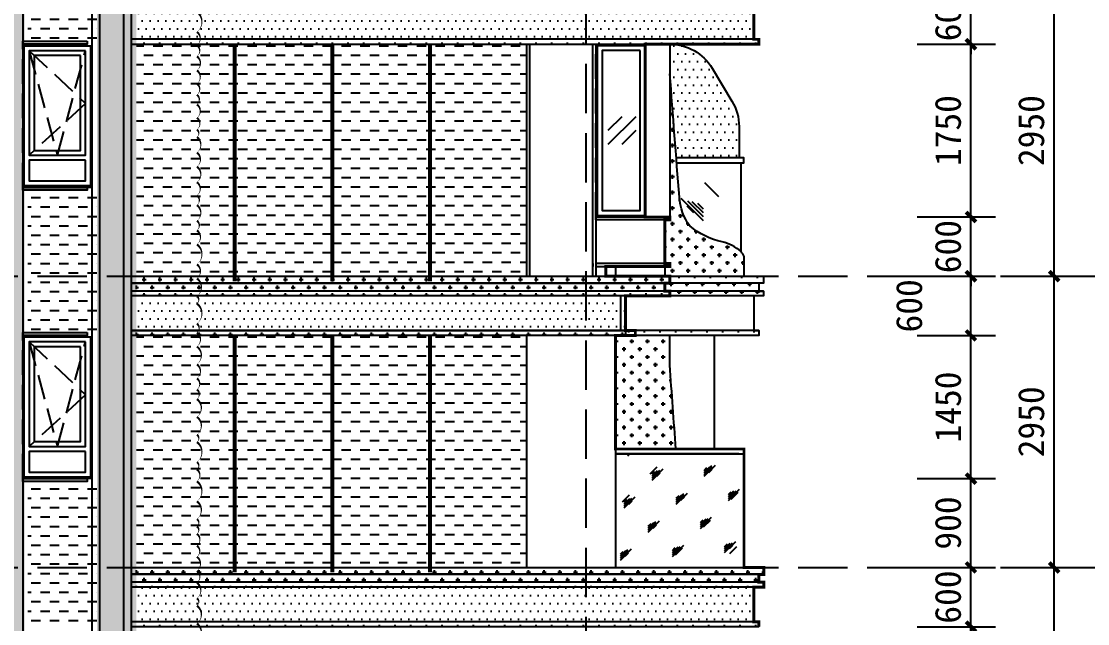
# Model space of a CAD drawing. Extents: x 646072 to 1012572, y -46617 to 16093.
# Drawn here: x 893252 to 904048, y -15472 to -9370 of the extents above; entities that cross this region are included whole.
import ezdxf

# ---------------------------------------------------------------- set-up
doc = ezdxf.new("R2010")
doc.units = 0
doc.header["$LTSCALE"] = 1000
doc.header["$MEASUREMENT"] = 0
for name, pattern in [('3#楼-HZS$0$3#楼-HZS$0$__DASH', [0.35, 0.25, -0.1]), ('3#楼-HZS$0$3#楼-HZS$0$DASH', [0.35, 0.25, -0.1]), ('3#楼-HZS$0$DOTE', [2.42, 2, -0.2, 0.02, -0.2]), ('DASH', [0.35, 0.25, -0.1])]:
    doc.linetypes.add(name, pattern=pattern)
doc.layers.get('Defpoints').update_dxf_attribs({"color": 4, "linetype": 'DASH'})
for name, color, linetype in [('3#楼-HZS$0$0-金属铝板（剖）', 7, 'Continuous'), ('3#楼-HZS$0$3#楼-HZS$0$00-看线', 251, 'Continuous'), ('3#楼-HZS$0$3#楼-HZS$0$00-立面灰色金属看线', 252, 'Continuous'), ('3#楼-HZS$0$3#楼-HZS$0$00-立面米色看线', 31, 'Continuous'), ('3#楼-HZS$0$3#楼-HZS$0$0923调整', 6, 'Continuous'), ('3#楼-HZS$0$3#楼-HZS$0$A-LINE-浅灰色铝板幕墙-填充', 115, 'Continuous'), ('3#楼-HZS$0$3#楼-HZS$0$DOTE', 1, '3#楼-HZS$0$DOTE'), ('3#楼-HZS$0$3#楼-HZS$0$ELEV-WIND', 4, 'Continuous'), ('3#楼-HZS$0$3#楼-HZS$0$PUB_DIM', 3, 'Continuous'), ('3#楼-HZS$0$3#楼-HZS$0$RAIL', 163, 'Continuous'), ('3#楼-HZS$0$3#楼-HZS$0$WINDOW', 4, 'Continuous'), ('3#楼-HZS$0$3#楼-HZS$0$填充-浅黄色铝板', 30, 'Continuous'), ('3#楼-HZS$0$3#楼-HZS$0$填充-深灰色涂料', 11, 'Continuous'), ('3#楼-HZS$0$3#楼-HZS$0$填充-玻璃', 150, 'Continuous'), ('3#楼-HZS$0$3#楼-HZS$0$填充-银白色铝板', 115, 'Continuous'), ('3#楼-HZS$0$立面分缝', 5, 'Continuous')]:
    doc.layers.add(name, color=color, linetype=linetype)
doc.layers.add('3#楼-HZS$0$A-ANNO-MODI', color=6, linetype='Continuous', plot=False)
doc.styles.add('3#楼-HZS$0$3#楼-HZS$0$_TCH_DIM_T3', font='')
doc.styles.get('3#楼-HZS$0$3#楼-HZS$0$_TCH_DIM_T3').set_extended_font_data('SimSun')
doc.dimstyles.new('3#楼-HZS$0$3#楼-HZS$0$_TCH_ARCH&&100', dxfattribs={"dimtxt": 264.345992, "dimasz": 100, "dimexe": 250, "dimexo": 300, "dimgap": 100, "dimtad": 1, "dimdec": 0, "dimzin": 0, "dimdsep": 46, "dimtxsty": '3#楼-HZS$0$3#楼-HZS$0$_TCH_DIM_T3', "dimblk": '3#楼-HZS$0$3#楼-HZS$0$_ArchTick', "dimcen": 0.09, "dimclrt": 7, "dimazin": 2, "dimtfac": 1, "dimtdec": 0, "dimtix": 1, "dimtmove": 2, "dimatfit": 3, "dimfxl": 100, "dimtolj": 1, "dimtzin": 0, "dimarcsym": 0})
pattern_1 = [(0, (0, 0), (79.375, 79.375), [39.6875, -119.0625]), (90, (19.84, -19.84), (-79.375, 79.375), [39.6875, -119.0625])]
pattern_2 = [(0, (0, 0), (39.6875, 79.375), [0, -79.375])]

# ---------------------------------------------------------------- blocks, each defined once
blk = doc.blocks.new('3#楼-HZS$0$3#楼-HZS$0$asdg04d+9j80')
at = {"layer": '3#楼-HZS$0$3#楼-HZS$0$ELEV-WIND', "color": 8, "linetype": '3#楼-HZS$0$3#楼-HZS$0$__DASH'}
blk.add_lwpolyline([(166652, -257725), (167352, -257725), (167352, -259175), (166652, -259175)], close=True, dxfattribs=at)
at = {"layer": '3#楼-HZS$0$3#楼-HZS$0$ELEV-WIND'}
for points in [[(166667, -257740), (167337, -257740), (167337, -259160), (166667, -259160)], [(167287, -257790), (166717, -257790), (166717, -258850), (167287, -258850)], [(167237, -257840), (166767, -257840), (166767, -258800), (167237, -258800)], [(167287, -258900), (166717, -258900), (166717, -259110), (167287, -259110)]]:
    blk.add_lwpolyline(points, close=True, dxfattribs=at)
at = {"layer": '3#楼-HZS$0$3#楼-HZS$0$ELEV-WIND', "color": 8, "linetype": '3#楼-HZS$0$3#楼-HZS$0$DASH'}
for points in [[(166717, -257790), (167287, -258325), (166717, -258850)], [(166717, -257790), (167002, -258850), (167287, -257790)]]:
    blk.add_lwpolyline(points, dxfattribs=at)
blk = doc.blocks.new('3#楼-HZS$0$3#楼-HZS$0$tytutyuiytiuty')
at = {"layer": '3#楼-HZS$0$3#楼-HZS$0$ELEV-WIND', "color": 8, "linetype": '3#楼-HZS$0$3#楼-HZS$0$__DASH'}
blk.add_lwpolyline([(147924, -250028), (147424, -250028), (147424, -251778), (147924, -251778)], close=True, dxfattribs=at)
at = {"layer": '3#楼-HZS$0$3#楼-HZS$0$ELEV-WIND'}
for points in [[(147424, -250043), (147909, -250043), (147909, -251763), (147424, -251763)], [(147474, -250093), (147859, -250093), (147859, -251713), (147474, -251713)]]:
    blk.add_lwpolyline(points, close=True, dxfattribs=at)
blk = doc.blocks.new('3#楼-HZS$0$3#楼-HZS$0$sz0fg4+df980j')
at = {"layer": '3#楼-HZS$0$3#楼-HZS$0$填充-浅黄色铝板'}
h = blk.add_hatch(dxfattribs=at)
h.set_pattern_fill('CROSS', color=250, scale=50)
h.set_pattern_definition([(0, (-1126718.565, 57794.04), (79.375, 79.375), [39.6875, -119.0625]), (90, (-1126698.72, 57774.195), (-79.375, 79.375), [39.6875, -119.0625])])
edge = h.paths.add_edge_path()
edge.add_line((949, 20400), (949, 18870))
edge.add_line((949, 18870), (1000, 18870))
edge.add_line((1000, 18870), (1000, 18430))
edge.add_line((1000, 18430), (950, 18430))
edge.add_line((950, 18430), (950, 18400))
edge.add_line((950, 18400), (1000, 18400))
edge.add_line((1000, 18400), (1000, 18300))
edge.add_line((1000, 18300), (199, 18300))
edge.add_line((199, 18300), (199, 18500))
edge.add_arc((394, 18422), 210, 502.4596, 518.0638, ccw=False)
edge.add_arc((544, 18171), 494, 464.6628, 489.8493, ccw=False)
edge.add_arc((272, 19361), 728, 281.6788, 310.7366)
edge.add_arc((327, 19126), 526, 322.9471, 357.1486)
edge.add_arc((-117826, 28614), 119059, 355.41659, 356.04393)
h = blk.add_hatch(dxfattribs=at)
h.set_pattern_fill('CROSS', color=250, scale=50)
h.set_pattern_definition([(0, (-845321.5, 44403), (79.375, 79.375), [39.6875, -119.0625]), (90, (-845301.655, 44383.15), (-79.375, 79.375), [39.6875, -119.0625])])
h.paths.add_polyline_path([(950, 18100), (950, 18150), (1000, 18150), (1000, 18230), (950, 18230), (950, 18300), (0, 18300), (0, 18230), (50, 18230), (50, 18150), (0, 18150), (0, 18100)])
h = blk.add_hatch(dxfattribs=at)
h.set_pattern_fill('CROSS', color=250, scale=50)
h.set_pattern_definition([(0, (-1726747.75, 165535.96), (79.375, 79.375), [39.6875, -119.0625]), (90, (-1726727.905, 165516.12), (-79.375, 79.375), [39.6875, -119.0625])])
h.paths.add_polyline_path([(50, 17750), (1400, 17750), (1400, 17700), (50, 17700)])
h = blk.add_hatch(dxfattribs=at)
h.set_pattern_fill('CROSS', color=250, scale=50)
h.set_pattern_definition([(0, (-1125274.92, 57794), (79.375, 79.375), [39.6875, -119.0625]), (90, (-1125255.075, 57774.16), (-79.375, 79.375), [39.6875, -119.0625])])
edge = h.paths.add_edge_path()
edge.add_line((888, 16550), (1500, 16550))
edge.add_line((1500, 16550), (1500, 17700))
edge.add_line((1500, 17700), (950, 17700))
edge.add_line((950, 17700), (950, 17400))
edge.add_arc((-117825, 25614), 119059, 355.63381, 356.04393, ccw=False)
at = {"layer": '3#楼-HZS$0$3#楼-HZS$0$填充-玻璃'}
h = blk.add_hatch(dxfattribs=at)
h.set_pattern_fill('玻璃1', color=250, scale=100)
h.set_pattern_definition([(45, (-845321.5, 50343), (-489.8836, 489.8836), [224, -576]), (45, (-845225.5, 50383), (-489.8836, 489.8836), [96, -704]), (45, (-845321.5, 50383), (-489.8836, 489.8836), [160, -640]), (45, (-845273.5, 50343), (537.40115, -537.40115), [200, -600]), (45, (-845321.5, 50303), (-489.8836, 489.8836), [320, -480]), (45, (-845321.5, 50423), (-489.8836, 489.8836), [80, -720])])
h.paths.add_polyline_path([(881, 19450), (230, 19450), (230, 18551, -0.108835), (419, 18648, 0.127473), (747, 18809, 0.15035), (852, 19100, 0.000797)])
at = {"layer": '3#楼-HZS$0$3#楼-HZS$0$填充-银白色铝板'}
h = blk.add_hatch(dxfattribs=at)
h.set_pattern_fill('DOTS', color=250, scale=50)
h.set_pattern_definition([(0, (-1726747.75, 165402.9), (39.6875, 79.375), [0, -79.375])])
edge = h.paths.add_edge_path()
edge.add_arc((950, 20150), 500, 90, 148.969)
edge.add_line((522, 20408), (321, 20074))
edge.add_arc((749, 19817), 500, 148.969, 180)
edge.add_line((249, 19817), (249, 19500))
edge.add_line((249, 19500), (885, 19500))
edge.add_arc((4126, 19493), 3241, 171.26, 179.879, ccw=False)
edge.add_arc((5344, 20136), 4424, 173.3324, 181.9515, ccw=False)
at = {"layer": '3#楼-HZS$0$3#楼-HZS$0$00-看线'}
blk.add_line((950, 17400), (950, 17700), dxfattribs=at)
at = {"layer": '3#楼-HZS$0$3#楼-HZS$0$00-看线', "color": 250}
blk.add_lwpolyline([(950, 20650), (950, 18870), (1000, 18870), (1000, 18430), (950, 18430), (950, 18400), (1000, 18400), (1000, 18300), (199, 18300)], dxfattribs=at)
at = {"layer": '3#楼-HZS$0$3#楼-HZS$0$00-看线', "elevation": 0}
blk.add_lwpolyline([(950, 20650, 0.263134), (522, 20408), (321, 20074, 0.136232), (249, 19817), (249, 19500)], format="xyb", dxfattribs=at)
at = {"layer": '3#楼-HZS$0$3#楼-HZS$0$00-看线'}
for points in [[(199, 18300), (199, 18500, -0.007705), (199, 18500, -0.068192), (228, 18550, -0.110341), (419, 18648), (419, 18648), (419, 18648, 0.127473), (747, 18809), (747, 18809, 0.15035), (852, 19100, 0.002846), (949, 20350), (949, 20350), (949, 20350)], [(888, 16550, 0.001789), (950, 17400), (950, 17400), (950, 17400)]]:
    blk.add_lwpolyline(points, format="xyb", dxfattribs=at)
at = {"layer": '3#楼-HZS$0$3#楼-HZS$0$00-看线', "elevation": 0}
for points in [[(881, 19450), (200, 19450), (200, 19500), (885, 19500)], [(0, 18150), (1000, 18150)], [(50, 17750), (1450, 17750)]]:
    blk.add_lwpolyline(points, dxfattribs=at)
at = {"layer": '3#楼-HZS$0$3#楼-HZS$0$00-看线'}
for points in [[(230, 19450), (230, 18551)], [(1000, 18300), (0, 18300), (0, 18230), (50, 18230), (50, 18150), (0, 18150), (0, 18100), (100, 18100), (100, 17750), (50, 17750), (50, 17700), (1450, 17700)], [(0, 18230), (1000, 18230)], [(500, 17700), (500, 16550)]]:
    blk.add_lwpolyline(points, dxfattribs=at)
at = {"layer": '3#楼-HZS$0$3#楼-HZS$0$00-看线', "color": 250, "elevation": 0}
blk.add_lwpolyline([(0, 18100), (1000, 18100)], dxfattribs=at)
blk = doc.blocks.new('3#楼-HZS$0$3#楼-HZS$0$d+f9g5j04+9k0')
at = {"color": 7, "const_width": 30}
blk.add_lwpolyline([(426408, 13634), (426408, 13284), (426358, 13284), (426358, 13234), (427508, 13234), (427508, 11484), (427258, 11484), (427258, 11454), (427308, 11454), (427308, 11014), (427258, 11014), (427258, 11014), (427258, 10984), (427908, 10984), (427908, 10885), (427258, 10884), (427258, 10814), (427308, 10814), (427308, 10734), (427258, 10734), (427258, 10684), (427708, 10684), (427708, 10334), (427608, 10334), (427608, 10284), (427808, 10284), (427809, 9134), (426508, 9134), (426508, 7934), (426308, 7934), (426308, 7864), (426358, 7864), (426358, 7784), (426308, 7784), (426308, 7734), (426408, 7734), (426408, 7384), (426358, 7384), (426358, 7334)], dxfattribs=at)
blk = doc.blocks.new('3#楼-HZS$0$3#楼-HZS$0$+sdfg5+sd8j5')
at = {"color": 8, "elevation": 0}
for points in [[(859987, -12687), (859846, -12828)], [(860129, -12687), (859846, -12969)], [(860129, -12828), (859987, -12969)]]:
    blk.add_lwpolyline(points, dxfattribs=at)
blk = doc.blocks.new('3#楼-HZS$0$jjhgjgkiyuiy')
at = {"layer": '3#楼-HZS$0$3#楼-HZS$0$A-LINE-浅灰色铝板幕墙-填充'}
h = blk.add_hatch(dxfattribs=at)
h.set_pattern_fill('DOTS', color=256, scale=50)
h.set_pattern_definition(pattern_2)
h.paths.add_polyline_path([(894417, 50198), (900667, 50198), (900667, 49848), (894417, 49848)])
h = blk.add_hatch(dxfattribs=at)
h.set_pattern_fill('DOTS', color=256, scale=50)
h.set_pattern_definition(pattern_2)
h.paths.add_polyline_path([(894417, 47248), (899367, 47248), (899367, 46898), (894417, 46898)])
h = blk.add_hatch(dxfattribs=at)
h.set_pattern_fill('DOTS', color=256, scale=50)
h.set_pattern_definition([(0, (0, -5900), (39.6875, 79.375), [0, -79.375])])
h.paths.add_polyline_path([(894417, 44298), (900667, 44298), (900667, 43948), (894417, 43948)])
at = {"layer": '3#楼-HZS$0$3#楼-HZS$0$填充-浅黄色铝板'}
h = blk.add_hatch(dxfattribs=at)
h.set_pattern_fill('CROSS', color=30, scale=50)
h.set_pattern_definition(pattern_1)
h.paths.add_polyline_path([(894417, 35048), (894017, 35048), (894017, 53348), (894417, 53348)])
h = blk.add_hatch(dxfattribs=at)
h.set_pattern_fill('CROSS', color=30, scale=50)
h.set_pattern_definition(pattern_1)
h.paths.add_polyline_path([(894417, 50398), (900767, 50398), (900767, 50328), (894417, 50328)])
h.paths.add_polyline_path([(894417, 50328), (900717, 50328), (900717, 50248), (894417, 50248)])
h.paths.add_polyline_path([(894417, 50248), (900717, 50248), (900767, 50248), (900767, 50198), (900667, 50198), (894417, 50198)])
h.paths.add_polyline_path([(894417, 49848), (900717, 49848), (900717, 49798), (894417, 49798)])
h = blk.add_hatch(dxfattribs=at)
h.set_pattern_fill('CROSS', color=30, scale=50)
h.set_pattern_definition(pattern_1)
h.paths.add_polyline_path([(894417, 47448), (899817, 47448), (899817, 47378), (894417, 47378)])
h.paths.add_polyline_path([(894417, 47378), (899767, 47378), (899767, 47298), (894417, 47298)])
h.paths.add_polyline_path([(894417, 47298), (899817, 47298), (899817, 47248), (899367, 47248), (894417, 47248)])
h.paths.add_polyline_path([(894417, 46898), (899367, 46898), (899367, 46848), (894417, 46848)])
h = blk.add_hatch(dxfattribs=at)
h.set_pattern_fill('CROSS', color=30, scale=50)
h.set_pattern_definition([(0, (0, -5900), (79.375, 79.375), [39.6875, -119.0625]), (90, (19.84, -5919.84), (-79.375, 79.375), [39.6875, -119.0625])])
h.paths.add_polyline_path([(894417, 44498), (900767, 44498), (900767, 44428), (894417, 44428)])
h.paths.add_polyline_path([(894417, 44428), (900717, 44428), (900717, 44348), (894417, 44348)])
h.paths.add_polyline_path([(894417, 44348), (900717, 44348), (900767, 44348), (900767, 44298), (900667, 44298), (894417, 44298)])
h.paths.add_polyline_path([(894417, 43948), (900717, 43948), (900717, 43898), (894417, 43898)])
at = {"layer": '3#楼-HZS$0$3#楼-HZS$0$填充-深灰色涂料'}
h = blk.add_hatch(dxfattribs=at)
h.set_pattern_fill('DASH', color=11, scale=100)
h.set_pattern_definition([(0, (0, 0), (95.25, 95.25), [95.25, -95.25])])
h.paths.add_polyline_path([(893287, 23748), (892147, 23748), (892147, 52748), (893287, 52748)])
h = blk.add_hatch(dxfattribs=at)
h.set_pattern_fill('DASH', color=11, scale=100)
h.set_pattern_definition([(0, (0, 14750), (95.25, 95.25), [95.25, -95.25])])
h.paths.add_polyline_path([(893317, 51268), (894017, 51268), (894017, 49828), (893317, 49828)])
h = blk.add_hatch(dxfattribs=at)
h.set_pattern_fill('DASH', color=11, scale=100)
h.set_pattern_definition([(0, (0, -2950), (95.25, 95.25), [95.25, -95.25])])
h.paths.add_polyline_path([(894417, 49798), (898367, 49798), (898367, 47448), (894417, 47448)])
h = blk.add_hatch(dxfattribs=at)
h.set_pattern_fill('DASH', color=11, scale=100)
h.set_pattern_definition([(0, (0, 11800), (95.25, 95.25), [95.25, -95.25])])
h.paths.add_polyline_path([(893317, 48318), (894017, 48318), (894017, 46878), (893317, 46878)])
h = blk.add_hatch(dxfattribs=at)
h.set_pattern_fill('DASH', color=11, scale=100)
h.set_pattern_definition([(0, (0, -5900), (95.25, 95.25), [95.25, -95.25])])
h.paths.add_polyline_path([(894417, 46848), (898367, 46848), (898367, 44498), (894417, 44498)])
h = blk.add_hatch(dxfattribs=at)
h.set_pattern_fill('DASH', color=11, scale=100)
h.set_pattern_definition([(0, (0, 8850), (95.25, 95.25), [95.25, -95.25])])
h.paths.add_polyline_path([(893317, 45368), (894017, 45368), (894017, 43928), (893317, 43928)])
at = {"layer": '3#楼-HZS$0$3#楼-HZS$0$填充-玻璃'}
h = blk.add_hatch(dxfattribs=at)
h.set_pattern_fill('玻璃1', color=150, scale=50)
h.set_pattern_definition([(45, (0, -5880), (-244.94179, 244.94179), [112, -288]), (45, (48, -5860), (-244.94179, 244.94179), [48, -352]), (45, (0, -5860), (-244.94179, 244.94179), [80, -320]), (45, (24, -5880), (268.70058, -268.70058), [100, -300]), (45, (0, -5900), (-244.94179, 244.94179), [160, -240]), (45, (0, -5840), (-244.94179, 244.94179), [40, -360])])
h.paths.add_polyline_path([(900567, 45648), (899267, 45648), (899267, 44498), (900567, 44498)])
blk = doc.blocks.new('3#楼-HZS$0$tyryhjgfhgf')
at = {"layer": '3#楼-HZS$0$立面分缝'}
for points in [[(895405, 51124), (895405, 53524)], [(895425, 51124), (895425, 53524)], [(896392, 51124), (896392, 53524)], [(896412, 51124), (896412, 53524)], [(897380, 51124), (897380, 53524)], [(897400, 51124), (897400, 53524)], [(895405, 48174), (895405, 50574)], [(895425, 48174), (895425, 50574)], [(896392, 48174), (896392, 50574)], [(896412, 48174), (896412, 50574)], [(897380, 48174), (897380, 50574)], [(897400, 48174), (897400, 50574)]]:
    blk.add_lwpolyline(points, dxfattribs=at)
blk = doc.blocks.new('3#楼-HZS$0$3#楼-HZS$0$_ArchTick')
at = {"color": 0, "linetype": 'ByBlock', "const_width": 0.4}
blk.add_lwpolyline([(-0.5, -0.5), (0.5, 0.5)], dxfattribs=at)
blk = doc.blocks.new('*D804')
at = {"layer": '3#楼-HZS$0$3#楼-HZS$0$PUB_DIM', "color": 0, "lineweight": -2, "transparency": 16777216}
for p, q in [((903166, -9002), (903959, -9002)), ((903709, -11952), (903709, -9002)), ((903166, -11952), (903959, -11952))]:
    blk.add_line(p, q, dxfattribs=at)
at = {"layer": 'Defpoints', "color": 0, "transparency": 16777216}
for p in [(902866, -9002), (903709, -9002), (902866, -11952)]:
    blk.add_point(p, dxfattribs=at)
at = {"layer": '3#楼-HZS$0$3#楼-HZS$0$PUB_DIM', "color": 0, "lineweight": -2, "transparency": 16777216, "xscale": 100, "yscale": 100, "zscale": 100}
for p, rotation in [((903709, -9002), 90), ((903709, -11952), 270)]:
    blk.add_blockref('3#楼-HZS$0$3#楼-HZS$0$_ArchTick', p, dxfattribs=dict(at, rotation=rotation))
at = {"layer": '3#楼-HZS$0$3#楼-HZS$0$PUB_DIM', "color": 7, "transparency": 16777216, "insert": (903477, -10477), "char_height": 264.3, "attachment_point": 5, "rotation": 90, "style": '3#楼-HZS$0$3#楼-HZS$0$_TCH_DIM_T3'}
blk.add_mtext('\\A1;2950', dxfattribs=at)
blk = doc.blocks.new('*D805')
at = {"layer": '3#楼-HZS$0$3#楼-HZS$0$PUB_DIM', "color": 0, "lineweight": -2, "transparency": 16777216}
for p, q in [((903166, -11952), (903959, -11952)), ((903709, -14902), (903709, -11952)), ((903166, -14902), (903959, -14902))]:
    blk.add_line(p, q, dxfattribs=at)
at = {"layer": 'Defpoints', "color": 0, "transparency": 16777216}
for p in [(902866, -11952), (903709, -11952), (902866, -14902)]:
    blk.add_point(p, dxfattribs=at)
at = {"layer": '3#楼-HZS$0$3#楼-HZS$0$PUB_DIM', "color": 0, "lineweight": -2, "transparency": 16777216, "xscale": 100, "yscale": 100, "zscale": 100}
for p, rotation in [((903709, -11952), 90), ((903709, -14902), 270)]:
    blk.add_blockref('3#楼-HZS$0$3#楼-HZS$0$_ArchTick', p, dxfattribs=dict(at, rotation=rotation))
at = {"layer": '3#楼-HZS$0$3#楼-HZS$0$PUB_DIM', "color": 7, "transparency": 16777216, "insert": (903477, -13427), "char_height": 264.3, "attachment_point": 5, "rotation": 90, "style": '3#楼-HZS$0$3#楼-HZS$0$_TCH_DIM_T3'}
blk.add_mtext('\\A1;2950', dxfattribs=at)
blk = doc.blocks.new('*D806')
at = {"layer": '3#楼-HZS$0$3#楼-HZS$0$PUB_DIM', "color": 0, "lineweight": -2, "transparency": 16777216}
for p, q in [((903166, -14902), (903959, -14902)), ((903709, -17852), (903709, -14902)), ((903166, -17852), (903959, -17852))]:
    blk.add_line(p, q, dxfattribs=at)
at = {"layer": 'Defpoints', "color": 0, "transparency": 16777216}
for p in [(902866, -14902), (903709, -14902), (902866, -17852)]:
    blk.add_point(p, dxfattribs=at)
at = {"layer": '3#楼-HZS$0$3#楼-HZS$0$PUB_DIM', "color": 0, "lineweight": -2, "transparency": 16777216, "xscale": 100, "yscale": 100, "zscale": 100}
for p, rotation in [((903709, -14902), 90), ((903709, -17852), 270)]:
    blk.add_blockref('3#楼-HZS$0$3#楼-HZS$0$_ArchTick', p, dxfattribs=dict(at, rotation=rotation))
at = {"layer": '3#楼-HZS$0$3#楼-HZS$0$PUB_DIM', "color": 7, "transparency": 16777216, "insert": (903477, -16377), "char_height": 264.3, "attachment_point": 5, "rotation": 90, "style": '3#楼-HZS$0$3#楼-HZS$0$_TCH_DIM_T3'}
blk.add_mtext('\\A1;2950', dxfattribs=at)
blk = doc.blocks.new('*D815')
at = {"layer": '3#楼-HZS$0$3#楼-HZS$0$PUB_DIM', "color": 0, "lineweight": -2, "transparency": 16777216}
for p, q in [((904009, -6052), (904803, -6052)), ((904553, -35652), (904553, -6052)), ((904009, -35652), (904803, -35652))]:
    blk.add_line(p, q, dxfattribs=at)
at = {"layer": 'Defpoints', "color": 0, "transparency": 16777216}
for p in [(903709, -6052), (904553, -6052), (903709, -35652)]:
    blk.add_point(p, dxfattribs=at)
at = {"layer": '3#楼-HZS$0$3#楼-HZS$0$PUB_DIM', "color": 0, "lineweight": -2, "transparency": 16777216, "xscale": 100, "yscale": 100, "zscale": 100}
for p, rotation in [((904553, -6052), 90), ((904553, -35652), 270)]:
    blk.add_blockref('3#楼-HZS$0$3#楼-HZS$0$_ArchTick', p, dxfattribs=dict(at, rotation=rotation))
at = {"layer": '3#楼-HZS$0$3#楼-HZS$0$PUB_DIM', "color": 7, "transparency": 16777216, "insert": (904321, -20852), "char_height": 264.3, "attachment_point": 5, "rotation": 90, "style": '3#楼-HZS$0$3#楼-HZS$0$_TCH_DIM_T3'}
blk.add_mtext('\\A1;29600', dxfattribs=at)
blk = doc.blocks.new('*D819')
at = {"layer": '3#楼-HZS$0$3#楼-HZS$0$PUB_DIM', "color": 0, "lineweight": -2, "transparency": 16777216}
for p, q in [((902866, -9002), (902866, -8902)), ((902322, -9002), (903116, -9002)), ((902866, -9602), (902866, -9002)), ((902322, -9602), (903116, -9602)), ((902866, -9602), (902866, -9702))]:
    blk.add_line(p, q, dxfattribs=at)
at = {"layer": 'Defpoints', "color": 0, "transparency": 16777216}
for p in [(902022, -9002), (902866, -9002), (902022, -9602)]:
    blk.add_point(p, dxfattribs=at)
at = {"layer": '3#楼-HZS$0$3#楼-HZS$0$PUB_DIM', "color": 0, "lineweight": -2, "transparency": 16777216, "xscale": 100, "yscale": 100, "zscale": 100}
for p, rotation in [((902866, -9002), 270), ((902866, -9602), 90)]:
    blk.add_blockref('3#楼-HZS$0$3#楼-HZS$0$_ArchTick', p, dxfattribs=dict(at, rotation=rotation))
at = {"layer": '3#楼-HZS$0$3#楼-HZS$0$PUB_DIM', "color": 7, "transparency": 16777216, "insert": (902634, -9302), "char_height": 264.3, "attachment_point": 5, "rotation": 90, "style": '3#楼-HZS$0$3#楼-HZS$0$_TCH_DIM_T3'}
blk.add_mtext('\\A1;600', dxfattribs=at)
blk = doc.blocks.new('*D820')
at = {"layer": '3#楼-HZS$0$3#楼-HZS$0$PUB_DIM', "color": 0, "lineweight": -2, "transparency": 16777216}
for p, q in [((902322, -9602), (903116, -9602)), ((902866, -11352), (902866, -9602)), ((902322, -11352), (903116, -11352))]:
    blk.add_line(p, q, dxfattribs=at)
at = {"layer": 'Defpoints', "color": 0, "transparency": 16777216}
for p in [(902022, -9602), (902866, -9602), (902022, -11352)]:
    blk.add_point(p, dxfattribs=at)
at = {"layer": '3#楼-HZS$0$3#楼-HZS$0$PUB_DIM', "color": 0, "lineweight": -2, "transparency": 16777216, "xscale": 100, "yscale": 100, "zscale": 100}
for p, rotation in [((902866, -9602), 90), ((902866, -11352), 270)]:
    blk.add_blockref('3#楼-HZS$0$3#楼-HZS$0$_ArchTick', p, dxfattribs=dict(at, rotation=rotation))
at = {"layer": '3#楼-HZS$0$3#楼-HZS$0$PUB_DIM', "color": 7, "transparency": 16777216, "insert": (902634, -10477), "char_height": 264.3, "attachment_point": 5, "rotation": 90, "style": '3#楼-HZS$0$3#楼-HZS$0$_TCH_DIM_T3'}
blk.add_mtext('\\A1;1750', dxfattribs=at)
blk = doc.blocks.new('*D821')
at = {"layer": '3#楼-HZS$0$3#楼-HZS$0$PUB_DIM', "color": 0, "lineweight": -2, "transparency": 16777216}
for p, q in [((902866, -11352), (902866, -11252)), ((902322, -11352), (903116, -11352)), ((902866, -11952), (902866, -11352)), ((902322, -11952), (903116, -11952)), ((902866, -11952), (902866, -12052))]:
    blk.add_line(p, q, dxfattribs=at)
at = {"layer": 'Defpoints', "color": 0, "transparency": 16777216}
for p in [(902022, -11352), (902866, -11352), (902022, -11952)]:
    blk.add_point(p, dxfattribs=at)
at = {"layer": '3#楼-HZS$0$3#楼-HZS$0$PUB_DIM', "color": 0, "lineweight": -2, "transparency": 16777216, "xscale": 100, "yscale": 100, "zscale": 100}
for p, rotation in [((902866, -11352), 270), ((902866, -11952), 90)]:
    blk.add_blockref('3#楼-HZS$0$3#楼-HZS$0$_ArchTick', p, dxfattribs=dict(at, rotation=rotation))
at = {"layer": '3#楼-HZS$0$3#楼-HZS$0$PUB_DIM', "color": 7, "transparency": 16777216, "insert": (902634, -11652), "char_height": 264.3, "attachment_point": 5, "rotation": 90, "style": '3#楼-HZS$0$3#楼-HZS$0$_TCH_DIM_T3'}
blk.add_mtext('\\A1;600', dxfattribs=at)
blk = doc.blocks.new('*D822')
at = {"layer": '3#楼-HZS$0$3#楼-HZS$0$PUB_DIM', "color": 0, "lineweight": -2, "transparency": 16777216}
for p, q in [((902322, -11952), (903116, -11952)), ((902866, -12552), (902866, -11952)), ((902322, -12552), (903116, -12552))]:
    blk.add_line(p, q, dxfattribs=at)
at = {"layer": 'Defpoints', "color": 0, "transparency": 16777216}
for p in [(902022, -11952), (902866, -11952), (902022, -12552)]:
    blk.add_point(p, dxfattribs=at)
at = {"layer": '3#楼-HZS$0$3#楼-HZS$0$PUB_DIM', "color": 0, "lineweight": -2, "transparency": 16777216, "xscale": 100, "yscale": 100, "zscale": 100}
for p, rotation in [((902866, -11952), 90), ((902866, -12552), 270)]:
    blk.add_blockref('3#楼-HZS$0$3#楼-HZS$0$_ArchTick', p, dxfattribs=dict(at, rotation=rotation))
at = {"layer": '3#楼-HZS$0$3#楼-HZS$0$PUB_DIM', "color": 7, "transparency": 16777216, "insert": (902241, -12252), "char_height": 264.3, "attachment_point": 5, "rotation": 90, "style": '3#楼-HZS$0$3#楼-HZS$0$_TCH_DIM_T3'}
blk.add_mtext('\\A1;600', dxfattribs=at)
blk = doc.blocks.new('*D823')
at = {"layer": '3#楼-HZS$0$3#楼-HZS$0$PUB_DIM', "color": 0, "lineweight": -2, "transparency": 16777216}
for p, q in [((902322, -12552), (903116, -12552)), ((902866, -14002), (902866, -12552)), ((902322, -14002), (903116, -14002))]:
    blk.add_line(p, q, dxfattribs=at)
at = {"layer": 'Defpoints', "color": 0, "transparency": 16777216}
for p in [(902022, -12552), (902866, -12552), (902022, -14002)]:
    blk.add_point(p, dxfattribs=at)
at = {"layer": '3#楼-HZS$0$3#楼-HZS$0$PUB_DIM', "color": 0, "lineweight": -2, "transparency": 16777216, "xscale": 100, "yscale": 100, "zscale": 100}
for p, rotation in [((902866, -12552), 90), ((902866, -14002), 270)]:
    blk.add_blockref('3#楼-HZS$0$3#楼-HZS$0$_ArchTick', p, dxfattribs=dict(at, rotation=rotation))
at = {"layer": '3#楼-HZS$0$3#楼-HZS$0$PUB_DIM', "color": 7, "transparency": 16777216, "insert": (902634, -13277), "char_height": 264.3, "attachment_point": 5, "rotation": 90, "style": '3#楼-HZS$0$3#楼-HZS$0$_TCH_DIM_T3'}
blk.add_mtext('\\A1;1450', dxfattribs=at)
blk = doc.blocks.new('*D824')
at = {"layer": '3#楼-HZS$0$3#楼-HZS$0$PUB_DIM', "color": 0, "lineweight": -2, "transparency": 16777216}
for p, q in [((902322, -14002), (903116, -14002)), ((902866, -14902), (902866, -14002)), ((902322, -14902), (903116, -14902))]:
    blk.add_line(p, q, dxfattribs=at)
at = {"layer": 'Defpoints', "color": 0, "transparency": 16777216}
for p in [(902022, -14002), (902866, -14002), (902022, -14902)]:
    blk.add_point(p, dxfattribs=at)
at = {"layer": '3#楼-HZS$0$3#楼-HZS$0$PUB_DIM', "color": 0, "lineweight": -2, "transparency": 16777216, "xscale": 100, "yscale": 100, "zscale": 100}
for p, rotation in [((902866, -14002), 90), ((902866, -14902), 270)]:
    blk.add_blockref('3#楼-HZS$0$3#楼-HZS$0$_ArchTick', p, dxfattribs=dict(at, rotation=rotation))
at = {"layer": '3#楼-HZS$0$3#楼-HZS$0$PUB_DIM', "color": 7, "transparency": 16777216, "insert": (902634, -14452), "char_height": 264.3, "attachment_point": 5, "rotation": 90, "style": '3#楼-HZS$0$3#楼-HZS$0$_TCH_DIM_T3'}
blk.add_mtext('\\A1;900', dxfattribs=at)
blk = doc.blocks.new('*D825')
at = {"layer": '3#楼-HZS$0$3#楼-HZS$0$PUB_DIM', "color": 0, "lineweight": -2, "transparency": 16777216}
for p, q in [((902866, -14902), (902866, -14802)), ((902322, -14902), (903116, -14902)), ((902866, -15502), (902866, -14902)), ((902322, -15502), (903116, -15502)), ((902866, -15502), (902866, -15602))]:
    blk.add_line(p, q, dxfattribs=at)
at = {"layer": 'Defpoints', "color": 0, "transparency": 16777216}
for p in [(902022, -14902), (902866, -14902), (902022, -15502)]:
    blk.add_point(p, dxfattribs=at)
at = {"layer": '3#楼-HZS$0$3#楼-HZS$0$PUB_DIM', "color": 0, "lineweight": -2, "transparency": 16777216, "xscale": 100, "yscale": 100, "zscale": 100}
for p, rotation in [((902866, -14902), 270), ((902866, -15502), 90)]:
    blk.add_blockref('3#楼-HZS$0$3#楼-HZS$0$_ArchTick', p, dxfattribs=dict(at, rotation=rotation))
at = {"layer": '3#楼-HZS$0$3#楼-HZS$0$PUB_DIM', "color": 7, "transparency": 16777216, "insert": (902634, -15202), "char_height": 264.3, "attachment_point": 5, "rotation": 90, "style": '3#楼-HZS$0$3#楼-HZS$0$_TCH_DIM_T3'}
blk.add_mtext('\\A1;600', dxfattribs=at)
blk = doc.blocks.new('*D826')
at = {"layer": '3#楼-HZS$0$3#楼-HZS$0$PUB_DIM', "color": 0, "lineweight": -2, "transparency": 16777216}
for p, q in [((902322, -15502), (903116, -15502)), ((902866, -17252), (902866, -15502)), ((902322, -17252), (903116, -17252))]:
    blk.add_line(p, q, dxfattribs=at)
at = {"layer": 'Defpoints', "color": 0, "transparency": 16777216}
for p in [(902022, -15502), (902866, -15502), (902022, -17252)]:
    blk.add_point(p, dxfattribs=at)
at = {"layer": '3#楼-HZS$0$3#楼-HZS$0$PUB_DIM', "color": 0, "lineweight": -2, "transparency": 16777216, "xscale": 100, "yscale": 100, "zscale": 100}
for p, rotation in [((902866, -15502), 90), ((902866, -17252), 270)]:
    blk.add_blockref('3#楼-HZS$0$3#楼-HZS$0$_ArchTick', p, dxfattribs=dict(at, rotation=rotation))
at = {"layer": '3#楼-HZS$0$3#楼-HZS$0$PUB_DIM', "color": 7, "transparency": 16777216, "insert": (902634, -16377), "char_height": 264.3, "attachment_point": 5, "rotation": 90, "style": '3#楼-HZS$0$3#楼-HZS$0$_TCH_DIM_T3'}
blk.add_mtext('\\A1;1750', dxfattribs=at)

msp = doc.modelspace()

# ---------------------------------------------------------------- linework, layer by layer
at = {"layer": '3#楼-HZS$0$3#楼-HZS$0$00-立面灰色金属看线'}
for points in [[(893266.9, -6651.8), (893266.9, -35601.8)], [(898367.4, -9601.8), (898367.4, -11951.8)], [(898397.4, -9601.8), (898397.4, -11951.8)], [(899037.4, -11951.8), (899037.4, -9601.8)], [(899067.4, -9601.8), (899067.4, -11951.8)], [(899767.4, -11821.8), (899767.4, -11381.8)], [(899037.4, -11821.8), (899037.4, -11851.8)], [(899067.4, -11851.8), (899817.4, -11851.8), (899817.4, -11821.8), (899067.4, -11821.8)], [(899267.4, -11851.8), (899267.4, -11951.8)], [(898367.4, -12551.8), (898367.4, -14901.8)], [(899267.4, -12551.8), (899267.4, -14901.8)]]:
    msp.add_lwpolyline(points, dxfattribs=at)
at = {"layer": '3#楼-HZS$0$3#楼-HZS$0$00-立面灰色金属看线', "elevation": 0}
for points in [[(893916.9, -9571.8), (893916.9, -9601.8), (893266.9, -9601.8), (893266.9, -9571.8)], [(893916.9, -12521.8), (893916.9, -12551.8), (893266.9, -12551.8), (893266.9, -12521.8)]]:
    msp.add_lwpolyline(points, close=True, dxfattribs=at)
at = {"layer": '3#楼-HZS$0$3#楼-HZS$0$00-立面灰色金属看线'}
for points in [[(893916.9, -11051.8), (893916.9, -11081.8), (893266.9, -11081.8), (893266.9, -11051.8)], [(899067.4, -11381.8), (899067.4, -11351.8), (899817.4, -11351.8), (899817.4, -11381.8)], [(893916.9, -14001.8), (893916.9, -14031.8), (893266.9, -14031.8), (893266.9, -14001.8)]]:
    msp.add_lwpolyline(points, close=True, dxfattribs=at)
at = {"layer": '3#楼-HZS$0$3#楼-HZS$0$00-立面米色看线'}
msp.add_lwpolyline([(900717.3, -27021.8), (894667.3, -27021.8, -0.4142136), (894047.3, -26401.8), (894047.3, -25775.4), (894047.3, -4351.8, -0.4142136), (894667.3, -3731.8), (899817.3, -3731.8), (899817.3, -3651.8), (894667.3, -3651.8, 0.4142136), (893967.3, -4351.8), (893967.3, -25775.4)], format="xyb", dxfattribs=at)
msp.add_lwpolyline([(894667.3, -26701.8, -0.4142136), (894367.3, -26401.8), (894367.3, -25775.4), (894367.3, -4351.8, -0.4142136), (894667.3, -4051.8), (899817.3, -4051.8), (899817.3, -3971.8), (894667.3, -3971.8, 0.4142136), (894287.3, -4351.8), (894287.3, -25775.4), (894287.3, -26401.8, 0.4142136), (894667.3, -26781.8), (900767.3, -26781.8), (900767.3, -26701.8)], format="xyb", close=True, dxfattribs=at)
for points in [[(894367.3, -9071.8), (900717.3, -9071.8), (900717.3, -9151.8), (900767.3, -9151.8), (900767.3, -9201.8), (900667.3, -9201.8), (900667.3, -9551.8), (894367.3, -9551.8)], [(894367.3, -9601.8), (900717.3, -9601.8), (900717.3, -9551.8), (894367.3, -9551.8)], [(894367.3, -11951.8), (899817.4, -11951.8), (899817.4, -12021.8), (894367.3, -12021.8)], [(894367.3, -12021.8), (899767.4, -12021.8), (899767.4, -12101.8), (899817.4, -12101.8), (899817.4, -12151.8), (899317.4, -12151.8), (899317.4, -12501.8), (894367.3, -12501.8)], [(899767.4, -12101.8), (894367.3, -12101.8)], [(899717.4, -12151.8), (894367.3, -12151.8)], [(894367.3, -12501.8), (899367.4, -12501.8), (899367.4, -12551.8), (894367.3, -12551.8)], [(894367.3, -14901.8), (900767.3, -14901.8), (900767.3, -14971.8), (894367.3, -14971.8)], [(894367.3, -14971.8), (900717.3, -14971.8), (900717.3, -15051.8), (900767.3, -15051.8), (900767.3, -15101.8), (900667.3, -15101.8), (900667.3, -15451.8), (894367.3, -15451.8)], [(900717.3, -15051.8), (894367.3, -15051.8)], [(900667.3, -15101.8), (894367.3, -15101.8)], [(894367.3, -15501.8), (900717.3, -15501.8), (900717.3, -15451.8), (894367.3, -15451.8)]]:
    msp.add_lwpolyline(points, dxfattribs=at)
at = {"layer": '3#楼-HZS$0$3#楼-HZS$0$DOTE', "linetype": '3#楼-HZS$0$3#楼-HZS$0$__DASH', "ltscale": 2}
for p, q in [((898966.9, -2101.8, 0), (898966.9, -37215.3, 0)), ((876616.5, -11951.8), (909102.1, -11951.8)), ((876616.5, -14901.8), (909102.1, -14901.8))]:
    msp.add_line(p, q, dxfattribs=at)
at = {"layer": '3#楼-HZS$0$3#楼-HZS$0$RAIL'}
for points in [[(900517.3, -13701.8), (899266.3, -13701.8)], [(900517.3, -13751.8), (899266.3, -13751.8)]]:
    msp.add_lwpolyline(points, dxfattribs=at)
msp.add_lwpolyline([(900567.3, -13701.8), (899266.3, -13701.8), (899266.3, -13751.8), (900567.3, -13751.8)], close=True, dxfattribs=at)
at = {"layer": '3#楼-HZS$0$3#楼-HZS$0$WINDOW'}
msp.add_lwpolyline([(900567.3, -13751.8), (900567.3, -14901.8)], dxfattribs=at)
at = {"layer": '3#楼-HZS$0$A-ANNO-MODI'}
msp.add_lwpolyline([(895029.8, -15649.9, 0, 22.5, 0.5), (895029.8, -15469.9, 0, 22.5, 0.5), (895029.8, -15289.9, 0, 22.5, 0.5), (895029.8, -15214.9, 0, 22.5, 0.5), (895029.8, -15057.4, 0, 22.5, 0.5), (895029.8, -14937.4, 0, 22.5, 0.5), (895029.8, -14794.9, 0, 22.5, 0.5), (895029.8, -14682.4, 0, 22.5, 0.5), (895029.8, -14562.4, 0, 22.5, 0.5), (895029.8, -14487.4, 0, 22.5, 0.5), (895029.8, -14412.4, 0, 22.5, 0.5), (895029.8, -14232.4, 0, 22.5, 0.5), (895029.8, -14029.9, 0, 22.5, 0.5), (895029.8, -13909.9, 0, 22.5, 0.5), (895029.8, -13834.9, 0, 22.5, 0.5), (895029.8, -13632.4, 0, 22.5, 0.5), (895029.8, -13557.4, 0, 22.5, 0.5), (895029.8, -13377.4, 0, 22.5, 0.5), (895029.8, -13197.4, 0, 22.5, 0.5), (895029.8, -13099.9, 0, 22.5, 0.5), (895029.8, -12987.4, 0, 22.5, 0.5), (895029.8, -12844.9, 0, 22.5, 0.5), (895029.8, -12664.9, 0, 22.5, 0.5), (895029.8, -12522.4, 0, 22.5, 0.5), (895029.8, -12432.4, 0, 22.5, 0.5), (895029.8, -12229.9, 0, 22.5, 0.5), (895029.8, -12154.9, 0, 22.5, 0.5), (895029.8, -11974.9, 0, 22.5, 0.5), (895029.8, -11832.4, 0, 22.5, 0.5), (895029.8, -11629.9, 0, 22.5, 0.5), (895029.8, -11487.4, 0, 22.5, 0.5), (895029.8, -11389.9, 0, 22.5, 0.5), (895029.8, -11232.4, 0, 22.5, 0.5), (895029.8, -11134.9, 0, 22.5, 0.5), (895029.8, -10999.9, 0, 22.5, 0.5), (895029.8, -10842.4, 0, 22.5, 0.5), (895029.8, -10699.9, 0, 22.5, 0.5), (895029.8, -10542.4, 0, 22.5, 0.5), (895029.8, -10467.4, 0, 22.5, 0.5), (895029.8, -10347.4, 0, 22.5, 0.5), (895029.8, -10212.4, 0, 22.5, 0.5), (895029.8, -10114.9, 0, 22.5, 0.5), (895029.8, -10002.4, 0, 22.5, 0.5), (895029.8, -9867.4, 0, 22.5, 0.5), (895029.8, -9724.9, 0, 22.5, 0.5), (895029.8, -9612.4, 0, 22.5, 0.5), (895029.8, -9477.4, 0, 22.5, 0.5), (895029.8, -9274.9, 0, 22.5, 0.5)], format="xyseb", dxfattribs=at)

# ---------------------------------------------------------------- block references
at = {"color": 2, "xscale": -1}
msp.add_blockref('3#楼-HZS$0$3#楼-HZS$0$d+f9g5j04+9k0', (1327076.2, -22836.1), dxfattribs=at)
at = {"xscale": -1}
msp.add_blockref('3#楼-HZS$0$3#楼-HZS$0$sz0fg4+df980j', (900767.3, -30251.8), dxfattribs=at)
msp.add_blockref('3#楼-HZS$0$3#楼-HZS$0$+sdfg5+sd8j5', (39345, 2351.2, 0))
at = {"layer": '3#楼-HZS$0$0-金属铝板（剖）'}
msp.add_blockref('3#楼-HZS$0$jjhgjgkiyuiy', (0, -59400), dxfattribs=at)
at = {"layer": '3#楼-HZS$0$3#楼-HZS$0$00-立面灰色金属看线'}
for p in [(726614.8, 248122.8), (726614.8, 245172.8)]:
    msp.add_blockref('3#楼-HZS$0$3#楼-HZS$0$asdg04d+9j80', p, dxfattribs=at)
at = {"layer": '3#楼-HZS$0$3#楼-HZS$0$0923调整', "extrusion": (0, 0, -1), "zscale": -1}
msp.add_blockref('3#楼-HZS$0$3#楼-HZS$0$tytutyuiytiuty', (-1046991.8, 240426), dxfattribs=at)
at = {"layer": '3#楼-HZS$0$立面分缝'}
msp.add_blockref('3#楼-HZS$0$tyryhjgfhgf', (0, -63125.4), dxfattribs=at)

# ---------------------------------------------------------------- dimensions: what is measured, and where the dimension line sits
at = {"layer": '3#楼-HZS$0$3#楼-HZS$0$PUB_DIM'}
for p1, p2, picture, middle in [((903709.5, -35651.8), (903709.5, -6051.8), '*D815', (904321, -20851.8)), ((902022.1, -9601.8), (902022.1, -9001.8), '*D819', (902633.6, -9301.8)), ((902865.8, -11951.8), (902865.8, -9001.8), '*D804', (903477.3, -10476.8)), ((902022.1, -11351.8), (902022.1, -9601.8), '*D820', (902633.6, -10476.8)), ((902022.1, -11951.8), (902022.1, -11351.8), '*D821', (902633.6, -11651.8)), ((902865.8, -14901.8), (902865.8, -11951.8), '*D805', (903477.3, -13426.8)), ((902022.1, -14001.8), (902022.1, -12551.8), '*D823', (902633.6, -13276.8)), ((902022.1, -14901.8), (902022.1, -14001.8), '*D824', (902633.6, -14451.8)), ((902022.1, -15501.8), (902022.1, -14901.8), '*D825', (902633.6, -15201.8)), ((902865.8, -17851.8), (902865.8, -14901.8), '*D806', (903477.3, -16376.8)), ((902022.1, -17251.8), (902022.1, -15501.8), '*D826', (902633.6, -16376.8))]:
    dim = msp.add_aligned_dim(p1=p1, p2=p2, distance=-843.7, dimstyle='3#楼-HZS$0$3#楼-HZS$0$_TCH_ARCH&&100', dxfattribs=at)
    dim.commit()
    dim.dimension.update_dxf_attribs({"geometry": picture, "text_midpoint": middle})
dim = msp.add_linear_dim(base=(902865.8, -11951.8), p1=(902022.1, -12551.8), p2=(902022.1, -11951.8), angle=90, dimstyle='3#楼-HZS$0$3#楼-HZS$0$_TCH_ARCH&&100', dxfattribs=at)
dim.commit()
dim.dimension.update_dxf_attribs({"geometry": '*D822', "text_midpoint": (902240.8, -12251.8), "dimtype": 161})

doc.saveas('drawing.dxf')
